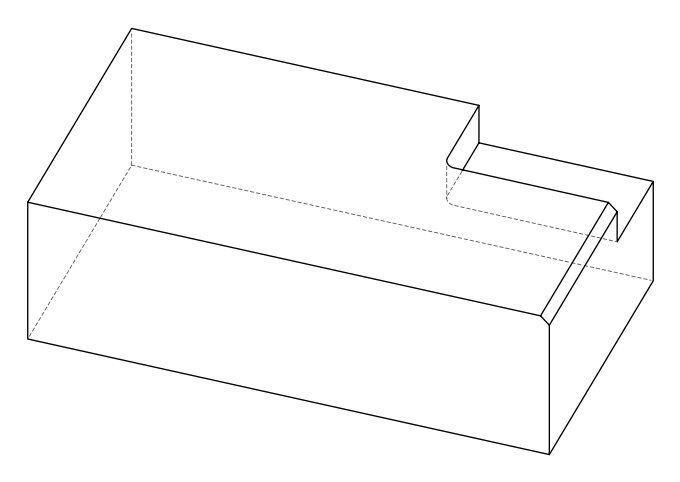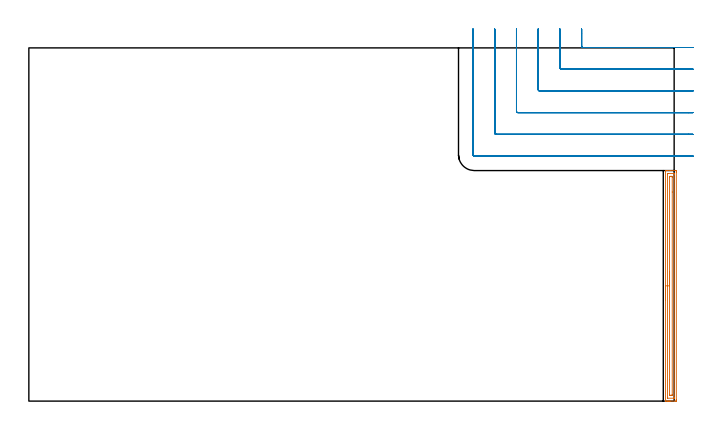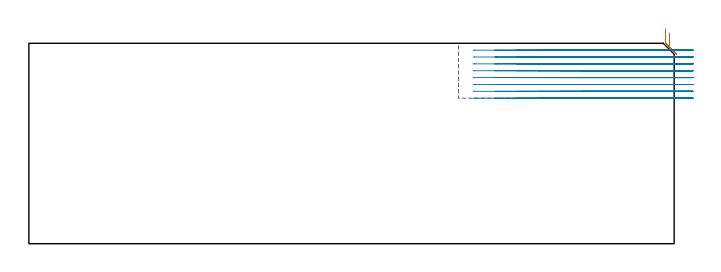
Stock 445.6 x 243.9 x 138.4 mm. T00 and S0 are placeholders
(PLAN: 2 operations, 1 tool changes, 21.3 min)
(1 AREA_MILL | FG_CHAMFER_SURFACE | UGT0205_001 | 4.02 min | 4610 mm3)
(2 MILL_CORNER_NOTCH_RECTANGULAR | CORNER_NOTCH_RECTANGULAR | UGT0201_094 | Follow Part, ap 5, ae 75% | 17.24 min | 476915 mm3)
(TOOL UGT0205_001 | Chamfer Mill 20 x 3 x 45 deg. | D20 FL50 Z2)
(TOOL UGT0201_094 | End mill 20 mm | D20 FL38 Z4)
(OP 1 AREA_MILL)
G17 G21 G94 G90
T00 M6
G54
G17 G0 G90 X439.6 Y69.6 S1061 M3
G43 Z148.4 H0
G94 G1 Y69.638 Z147.528 F250.
Y69.752 Z146.664
Y69.941 Z145.812
Y70.203 Z144.98
Y70.537 Z144.174
Y70.94 Z143.4
Y71.409 Z142.664
Y71.94 Z141.972
Y72.529 Z141.329
Y73.172 Z140.74
Y73.864 Z140.208
Y74.6 Z139.74
Y75.374 Z139.337
Y76.18 Z139.003
Y77.012 Z138.741
Y77.864 Z138.552
Y78.728 Z138.438
Y79.6 Z138.4
Y159.039
X439.603 Y159.19 Z138.388
X439.663 Y159.2 Z138.328
X440.049 Z137.951
X440.471 Z137.528
X441.116 Z136.879
X442.332 Z135.665
X442.903 Z135.091
X446.478 Y159.199 Z131.519
X447.082 Y159.197 Z130.915
X447.091 Y159.193 Z130.906
X447.097 Y158.593 Z130.903
X447.1 Y157.971 Z130.9
Y0.878
X447.098 Y0.607 Z130.902
X447.091 Y0.007 Z130.906
X447.082 Y0.004 Z130.915
X446.478 Y0. Z131.519
X442.903 Z135.091
X442.332 Z135.665
X442.01 Z135.987
X441.438 Z136.558
X441.116 Z136.879
X440.049 Z137.951
X439.662 Y0.002 Z138.329
X439.625 Y0.005 Z138.366
X439.603 Y0.009 Z138.388
X439.6 Y0.161 Z138.4
Y79.6
X441.014 Z136.986
X441.015 Y156.808 Z136.985
Y156.908
X441.018 Y157.011 Z136.982
X441.025 Y157.19 Z136.975
X441.116 Y157.192 Z136.884
X441.618 Y157.199 Z136.382
X445.584 Z132.416
X445.64 Y157.198 Z132.36
X445.674 Y157.194 Z132.326
X445.678 Y157.192 Z132.322
X445.681 Y157.169 Z132.319
X445.683 Y157.112 Z132.317
X445.685 Y156.909 Z132.315
X445.686 Y156.808 Z132.314
X445.685 Y2.392 Z132.315
Y2.292
X445.682 Y2.189 Z132.318
X445.675 Y2.01 Z132.325
X445.584 Y2.008 Z132.416
X445.082 Y2.001 Z132.918
X441.116 Z136.884
X441.06 Y2.002 Z136.94
X441.026 Y2.006 Z136.974
X441.022 Y2.008 Z136.978
X441.019 Y2.031 Z136.981
X441.017 Y2.088 Z136.983
X441.014 Y2.494 Z136.986
Y79.6
X442.428 Z135.572
X442.429 Y154.604 Z135.571
X442.431 Y155.023 Z135.569
X442.433 Y155.141 Z135.567
X442.436 Y155.19 Z135.564
X442.548 Y155.195 Z135.452
X442.726 Y155.199 Z135.274
X442.903 Y155.2 Z135.097
X443.62 Z134.38
X443.797 Y155.196 Z134.203
X443.974 Y155.19 Z134.026
X444.265 Y155.171 Z133.735
X444.267 Y155.023 Z133.733
X444.271 Y154.549 Z133.729
X444.272 Y144.369 Z133.728
X444.271 Y4.596 Z133.729
X444.269 Y4.177 Z133.731
X444.267 Y4.06 Z133.733
X444.264 Y4.01 Z133.736
X444.152 Y4.005 Z133.848
X443.974 Y4.001 Z134.026
X443.797 Y4. Z134.203
X443.08 Y4.001 Z134.92
X442.903 Y4.004 Z135.097
X442.726 Y4.01 Z135.274
X442.435 Y4.029 Z135.565
X442.433 Y4.177 Z135.567
X442.429 Y4.651 Z135.571
X442.428 Y14.801 Z135.572
Y79.6
Y80.472 Z135.61
Y81.337 Z135.723
Y82.188 Z135.912
Y83.02 Z136.175
Y83.826 Z136.508
Y84.6 Z136.911
Y85.336 Z137.38
Y86.028 Z137.911
Y86.671 Z138.5
Y87.26 Z139.144
Y87.792 Z139.836
Y88.26 Z140.572
Y88.663 Z141.345
Y88.997 Z142.151
Y89.259 Z142.983
Y89.448 Z143.835
Y89.562 Z144.7
Y89.6 Z145.572
G0 Z148.4
M5
M2
(OP 2 MILL_CORNER_NOTCH_RECTANGULAR)
G17 G21 G94 G90
T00 M6
G54
G17 G0 G90 X381.7 Y256.9 S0 M3
G43 Z148.4 H0
Z133.662
G94 G1 Y253.9 F250.
Y245.193 F500.
G3 X382.693 Y244.2 R1.
G1 X455.596
X458.596 F250.
G0 Z148.4
X366.7 Y256.9
Z133.662
G1 Y253.9
Y230.194 F500.
G3 X367.694 Y229.2 R1.
G1 X455.6
X458.6 F250.
G0 Z148.4
X351.7 Y256.9
Z133.662
G1 Y253.9
Y215.194 F500.
G3 X352.694 Y214.2 R1.
G1 X455.6
X458.6 F250.
G0 Z148.4
X336.7 Y256.9
Z133.662
G1 Y253.9
Y200.194 F500.
G3 X337.694 Y199.2 R1.
G1 X455.6
X458.6 F250.
G0 Z148.4
X321.7 Y256.9
Z133.662
G1 Y253.9
Y185.195 F500.
G3 X322.695 Y184.2 R1.
G1 X455.6
X458.6 F250.
G0 Z148.4
X306.7 Y256.9
Z133.662
G1 Y253.9
Y170.195 F500.
G3 X307.695 Y169.2 R1.
G1 X455.6
X458.6 F250.
G0 Z148.4
X381.7 Y256.9
Z128.925
G1 Y253.9
Y245.193 F500.
G3 X382.693 Y244.2 R1.
G1 X455.596
X458.596 F250.
G0 Z148.4
X366.7 Y256.9
Z128.925
G1 Y253.9
Y230.194 F500.
G3 X367.694 Y229.2 R1.
G1 X455.6
X458.6 F250.
G0 Z148.4
X351.7 Y256.9
Z128.925
G1 Y253.9
Y215.194 F500.
G3 X352.694 Y214.2 R1.
G1 X455.6
X458.6 F250.
G0 Z148.4
X336.7 Y256.9
Z128.925
G1 Y253.9
Y200.195 F500.
G3 X337.695 Y199.2 R1.
G1 X455.6
X458.6 F250.
G0 Z148.4
X321.7 Y256.9
Z128.925
G1 Y253.9
Y185.195 F500.
G3 X322.695 Y184.2 R1.
G1 X455.6
X458.6 F250.
G0 Z148.4
X306.7 Y256.9
Z128.925
G1 Y253.9
Y170.195 F500.
G3 X307.695 Y169.2 R1.
G1 X455.6
X458.6 F250.
G0 Z148.4
X381.7 Y256.9
Z124.187
G1 Y253.9
Y245.193 F500.
G3 X382.693 Y244.2 R1.
G1 X455.596
X458.596 F250.
G0 Z148.4
X366.7 Y256.9
Z124.187
G1 Y253.9
Y230.194 F500.
G3 X367.694 Y229.2 R1.
G1 X455.6
X458.6 F250.
G0 Z148.4
X351.7 Y256.9
Z124.187
G1 Y253.9
Y215.194 F500.
G3 X352.694 Y214.2 R1.
G1 X455.6
X458.6 F250.
G0 Z148.4
X336.7 Y256.9
Z124.187
G1 Y253.9
Y200.195 F500.
G3 X337.695 Y199.2 R1.
G1 X455.6
X458.6 F250.
G0 Z148.4
X321.7 Y256.9
Z124.187
G1 Y253.9
Y185.195 F500.
G3 X322.695 Y184.2 R1.
G1 X455.6
X458.6 F250.
G0 Z148.4
X306.7 Y256.9
Z124.187
G1 Y253.9
Y170.195 F500.
G3 X307.695 Y169.2 R1.
G1 X455.6
X458.6 F250.
G0 Z148.4
X381.7 Y256.9
Z119.45
G1 Y253.9
Y245.193 F500.
G3 X382.693 Y244.2 R1.
G1 X455.596
X458.596 F250.
G0 Z148.4
X366.7 Y256.9
Z119.45
G1 Y253.9
Y230.194 F500.
G3 X367.694 Y229.2 R1.
G1 X455.6
X458.6 F250.
G0 Z148.4
X351.7 Y256.9
Z119.45
G1 Y253.9
Y215.194 F500.
G3 X352.694 Y214.2 R1.
G1 X455.6
X458.6 F250.
G0 Z148.4
X336.7 Y256.9
Z119.45
G1 Y253.9
Y200.195 F500.
G3 X337.695 Y199.2 R1.
G1 X455.6
X458.6 F250.
G0 Z148.4
X321.7 Y256.9
Z119.45
G1 Y253.9
Y185.195 F500.
G3 X322.695 Y184.2 R1.
G1 X455.6
X458.6 F250.
G0 Z148.4
X306.7 Y256.9
Z119.45
G1 Y253.9
Y170.195 F500.
G3 X307.695 Y169.2 R1.
G1 X455.6
X458.6 F250.
G0 Z148.4
X381.7 Y256.9
Z114.712
G1 Y253.9
Y245.193 F500.
G3 X382.693 Y244.2 R1.
G1 X455.596
X458.596 F250.
G0 Z148.4
X366.7 Y256.9
Z114.712
G1 Y253.9
Y230.194 F500.
G3 X367.694 Y229.2 R1.
G1 X455.6
X458.6 F250.
G0 Z148.4
X351.7 Y256.9
Z114.712
G1 Y253.9
Y215.194 F500.
G3 X352.694 Y214.2 R1.
G1 X455.6
X458.6 F250.
G0 Z148.4
X336.7 Y256.9
Z114.712
G1 Y253.9
Y200.195 F500.
G3 X337.695 Y199.2 R1.
G1 X455.6
X458.6 F250.
G0 Z148.4
X321.7 Y256.9
Z114.712
G1 Y253.9
Y185.195 F500.
G3 X322.695 Y184.2 R1.
G1 X455.6
X458.6 F250.
G0 Z148.4
X306.7 Y256.9
Z114.712
G1 Y253.9
Y170.195 F500.
G3 X307.695 Y169.2 R1.
G1 X455.6
X458.6 F250.
G0 Z148.4
X381.7 Y256.9
Z109.975
G1 Y253.9
Y245.193 F500.
G3 X382.693 Y244.2 R1.
G1 X455.596
X458.596 F250.
G0 Z148.4
X366.7 Y256.9
Z109.975
G1 Y253.9
Y230.194 F500.
G3 X367.694 Y229.2 R1.
G1 X455.6
X458.6 F250.
G0 Z148.4
X351.7 Y256.9
Z109.975
G1 Y253.9
Y215.194 F500.
G3 X352.694 Y214.2 R1.
G1 X455.6
X458.6 F250.
G0 Z148.4
X336.7 Y256.9
Z109.975
G1 Y253.9
Y200.195 F500.
G3 X337.695 Y199.2 R1.
G1 X455.6
X458.6 F250.
G0 Z148.4
X321.7 Y256.9
Z109.975
G1 Y253.9
Y185.195 F500.
G3 X322.695 Y184.2 R1.
G1 X455.6
X458.6 F250.
G0 Z148.4
X306.7 Y256.9
Z109.975
G1 Y253.9
Y170.195 F500.
G3 X307.695 Y169.2 R1.
G1 X455.6
X458.6 F250.
G0 Z148.4
X381.7 Y256.9
Z105.237
G1 Y253.9
Y245.193 F500.
G3 X382.693 Y244.2 R1.
G1 X455.596
X458.596 F250.
G0 Z148.4
X366.7 Y256.9
Z105.237
G1 Y253.9
Y230.194 F500.
G3 X367.694 Y229.2 R1.
G1 X455.6
X458.6 F250.
G0 Z148.4
X351.7 Y256.9
Z105.237
G1 Y253.9
Y215.194 F500.
G3 X352.694 Y214.2 R1.
G1 X455.6
X458.6 F250.
G0 Z148.4
X336.7 Y256.9
Z105.237
G1 Y253.9
Y200.195 F500.
G3 X337.695 Y199.2 R1.
G1 X455.6
X458.6 F250.
G0 Z148.4
X321.7 Y256.9
Z105.237
G1 Y253.9
Y185.195 F500.
G3 X322.695 Y184.2 R1.
G1 X455.6
X458.6 F250.
G0 Z148.4
X306.7 Y256.9
Z105.237
G1 Y253.9
Y170.195 F500.
G3 X307.695 Y169.2 R1.
G1 X455.6
X458.6 F250.
G0 Z148.4
X381.7 Y256.9
Z100.5
G1 Y253.9
Y245.193 F500.
G3 X382.693 Y244.2 R1.
G1 X455.596
X458.596 F250.
G0 Z148.4
X366.7 Y256.9
Z100.5
G1 Y253.9
Y230.194 F500.
G3 X367.694 Y229.2 R1.
G1 X455.6
X458.6 F250.
G0 Z148.4
X351.7 Y256.9
Z100.5
G1 Y253.9
Y215.194 F500.
G3 X352.694 Y214.2 R1.
G1 X455.6
X458.6 F250.
G0 Z148.4
X336.7 Y256.9
Z100.5
G1 Y253.9
Y200.195 F500.
G3 X337.695 Y199.2 R1.
G1 X455.6
X458.6 F250.
G0 Z148.4
X321.7 Y256.9
Z100.5
G1 Y253.9
Y185.195 F500.
G3 X322.695 Y184.2 R1.
G1 X455.6
X458.6 F250.
G0 Z148.4
X306.7 Y256.9
Z100.5
G1 Y253.9
Y170.195 F500.
G3 X307.695 Y169.2 R1.
G1 X455.6
X458.6 F250.
G0 Z148.4
M5
M2
